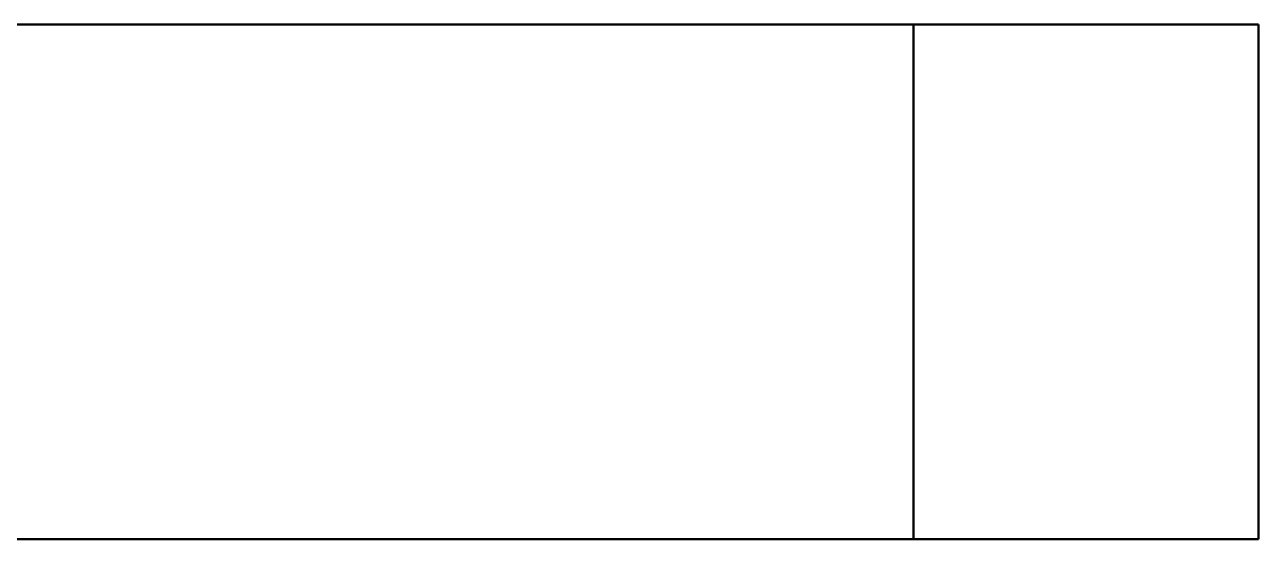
# Model space of a CAD drawing. Header units: millimetres. Extents: x 4430 to 5189, y 950 to 1287.
# Drawn here: x 4681.577 to 4683.974, y 963.304 to 964.304 of the extents above; entities that cross this region are included whole.
import ezdxf

# ---------------------------------------------------------------- set-up
doc = ezdxf.new("R2010")
doc.units = ezdxf.units.MM
doc.header["$LTSCALE"] = 0.5
doc.layers.add('BOL', color=7, linetype='Continuous', lineweight=50)

msp = doc.modelspace()

# ---------------------------------------------------------------- linework, layer by layer
at = {"layer": 'BOL'}
for p, q in [((4680.3826, 964.3045), (4683.3041, 964.3045)), ((4683.3041, 963.3045), (4683.3041, 964.3045)), ((4683.3041, 964.3045), (4683.974, 964.3045)), ((4683.974, 963.3045), (4683.974, 964.3045)), ((4678.0913, 963.3045), (4683.3041, 963.3045)), ((4683.974, 963.3045), (4683.3041, 963.3045))]:
    msp.add_line(p, q, dxfattribs=at)

doc.saveas('drawing.dxf')
